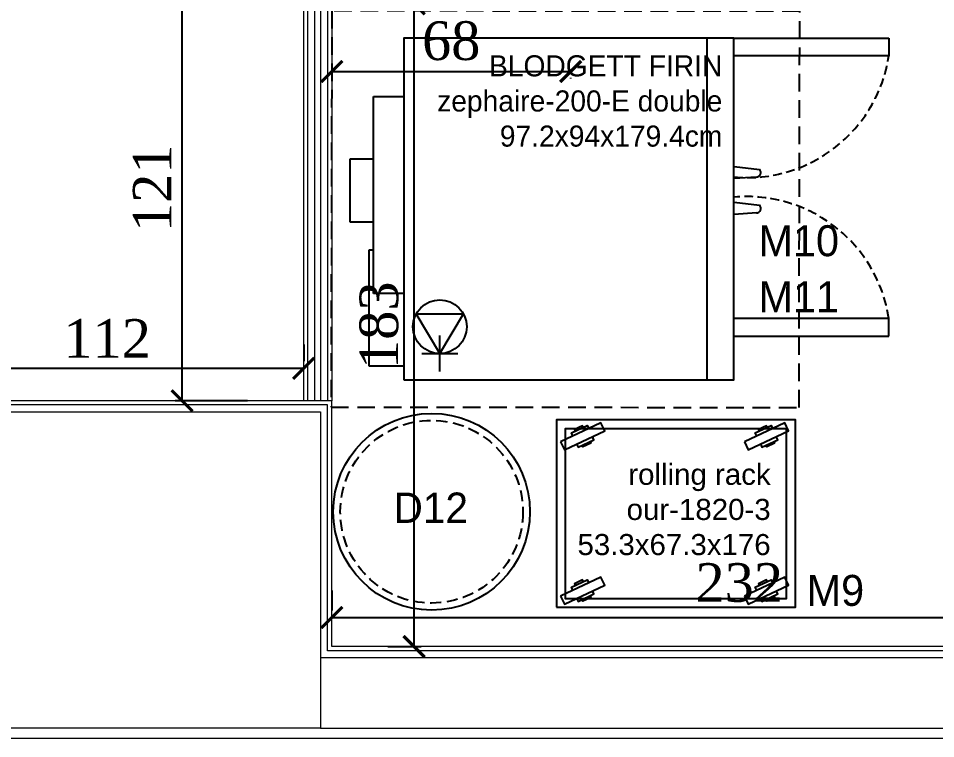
# Model space of a CAD drawing. Header units: millimetres. Extents: x 106699 to 122058, y 158555 to 162844.
# Drawn here: x 113188.7 to 113449.8, y 161696.4 to 161901.5 of the extents above; entities that cross this region are included whole.
import ezdxf
from ezdxf.enums import TextEntityAlignment as Align

# ---------------------------------------------------------------- set-up
doc = ezdxf.new("R2010")
doc.units = ezdxf.units.MM
doc.linetypes.add('$0$4+1 daire_(K) TİP A - C BLOK$0$4+1 (K) 1$0$3+1 daire1$0$131121 243C_L00F00(plan)$0$HIDDEN2', pattern=[4.7625, 3.175, -1.5875])
doc.linetypes.add('300_Z4_FCD_F03$0$GESTRICHELT', pattern=[0.75, 0.5, -0.25])
doc.layers.add('300_Z4_STR_F03$0$AUDIT_D_220920114151-103', color=251, linetype='Continuous', lineweight=5)
doc.layers.add('S2000-002 Çizgi', color=7, linetype='Continuous')
doc.styles.add('ROMANSTW', font='georgia.ttf')
doc.styles.add('SKTÜRK', font='GOTHIC.TTF', dxfattribs={"height": 11})
doc.styles.get("Standard").update_dxf_attribs({"font": 'arial.ttf'})
doc.styles.add('TAKSİM', font='GOTHIC.TTF', dxfattribs={"height": 20})
doc.dimstyles.new('M1', dxfattribs={"dimtxt": 11, "dimasz": 6, "dimexe": 2, "dimexo": 16, "dimgap": 3, "dimtad": 1, "dimdec": 0, "dimzin": 12, "dimdsep": 46, "dimtxsty": 'ROMANSTW', "dimblk": 'ARCHTICK', "dimcen": 0.09, "dimclrd": 251, "dimclre": 251, "dimclrt": 1, "dimadec": 0, "dimazin": 0, "dimtfac": 1, "dimtdec": 0, "dimtix": 1, "dimtmove": 0, "dimatfit": 3, "dimldrblk": 'ARCHTICK', "dimfxl": 1, "dimtolj": 1, "dimtzin": 0, "dimarcsym": 0})

# ---------------------------------------------------------------- blocks, each defined once
blk = doc.blocks.new('_ArchTick')
at = {"color": 0, "linetype": 'ByBlock', "const_width": 0.15}
blk.add_lwpolyline([(-0.5, -0.5), (0.5, 0.5)], dxfattribs=at)
blk = doc.blocks.new('*D453')
at = {"layer": 'Defpoints', "color": 0, "transparency": 16777216}
for p in [(1750.55, 608.98), (1638.65, 599.74), (1750.55, 599.74)]:
    blk.add_point(p, dxfattribs=at)
at = {"layer": 'S2000-002 Çizgi', "color": 251, "lineweight": -2, "transparency": 16777216}
for p, q in [((1638.65, 615.74), (1638.65, 610.98)), ((1750.55, 615.74), (1750.55, 610.98)), ((1638.65, 608.98), (1750.55, 608.98))]:
    blk.add_line(p, q, dxfattribs=at)
at = {"layer": 'S2000-002 Çizgi', "color": 251, "lineweight": -2, "transparency": 16777216, "xscale": 6, "yscale": 6, "zscale": 6, "rotation": 180}
blk.add_blockref('_ArchTick', (1638.65, 608.98), dxfattribs=at)
at = {"layer": 'S2000-002 Çizgi', "color": 251, "lineweight": -2, "transparency": 16777216, "xscale": 6, "yscale": 6, "zscale": 6}
blk.add_blockref('_ArchTick', (1750.55, 608.98), dxfattribs=at)
at = {"layer": 'S2000-002 Çizgi', "color": 1, "true_color": 0xff0000, "transparency": 16777216, "insert": (1694.6, 617.48), "char_height": 11, "attachment_point": 5, "style": 'ROMANSTW'}
blk.add_mtext('\\A1;112', dxfattribs=at)
blk = doc.blocks.new('*D454')
at = {"layer": 'Defpoints', "color": 0, "transparency": 16777216}
for p in [(1758.55, 712.74), (1781.98, 712.74), (1758.55, 529.74)]:
    blk.add_point(p, dxfattribs=at)
at = {"layer": 'S2000-002 Çizgi', "color": 251, "lineweight": -2, "transparency": 16777216}
for p, q in [((1774.55, 712.74), (1783.98, 712.74)), ((1781.98, 529.74), (1781.98, 712.74)), ((1774.55, 529.74), (1783.98, 529.74))]:
    blk.add_line(p, q, dxfattribs=at)
at = {"layer": 'S2000-002 Çizgi', "color": 251, "lineweight": -2, "transparency": 16777216, "xscale": 6, "yscale": 6, "zscale": 6}
for p, rotation in [((1781.98, 712.74), 90), ((1781.98, 529.74), 270)]:
    blk.add_blockref('_ArchTick', p, dxfattribs=dict(at, rotation=rotation))
at = {"layer": 'S2000-002 Çizgi', "color": 1, "true_color": 0xff0000, "transparency": 16777216, "insert": (1772.02, 621.24), "char_height": 11, "attachment_point": 5, "rotation": 90, "style": 'ROMANSTW'}
blk.add_mtext('\\A1;183', dxfattribs=at)
blk = doc.blocks.new('*D441')
at = {"layer": 'Defpoints', "color": 0, "transparency": 16777216}
for p in [(1990.53, 538.03), (1990.53, 538.03), (1758.55, 529.74)]:
    blk.add_point(p, dxfattribs=at)
at = {"layer": 'S2000-002 Çizgi', "color": 251, "lineweight": -2, "transparency": 16777216}
for p, q in [((1990.53, 554.03), (1990.53, 540.03)), ((1758.55, 545.74), (1758.55, 540.03)), ((1758.55, 538.03), (1990.53, 538.03))]:
    blk.add_line(p, q, dxfattribs=at)
at = {"layer": 'S2000-002 Çizgi', "color": 251, "lineweight": -2, "transparency": 16777216, "xscale": 6, "yscale": 6, "zscale": 6, "rotation": 180}
blk.add_blockref('_ArchTick', (1758.55, 538.03), dxfattribs=at)
at = {"layer": 'S2000-002 Çizgi', "color": 251, "lineweight": -2, "transparency": 16777216, "xscale": 6, "yscale": 6, "zscale": 6}
blk.add_blockref('_ArchTick', (1990.53, 538.03), dxfattribs=at)
at = {"layer": 'S2000-002 Çizgi', "color": 1, "true_color": 0xff0000, "transparency": 16777216, "insert": (1874.54, 547.92), "char_height": 11, "attachment_point": 5, "style": 'ROMANSTW'}
blk.add_mtext('\\A1;232', dxfattribs=at)
blk = doc.blocks.new('*D460')
at = {"layer": 'Defpoints', "color": 0, "transparency": 16777216}
for p in [(1715.92, 720.74), (1750.55, 720.74), (1750.55, 599.74)]:
    blk.add_point(p, dxfattribs=at)
at = {"layer": 'S2000-002 Çizgi', "color": 251, "lineweight": -2, "transparency": 16777216}
for p, q in [((1734.55, 720.74), (1713.92, 720.74)), ((1715.92, 599.74), (1715.92, 720.74)), ((1734.55, 599.74), (1713.92, 599.74))]:
    blk.add_line(p, q, dxfattribs=at)
at = {"layer": 'S2000-002 Çizgi', "color": 251, "lineweight": -2, "transparency": 16777216, "xscale": 6, "yscale": 6, "zscale": 6}
for p, rotation in [((1715.92, 720.74), 90), ((1715.92, 599.74), 270)]:
    blk.add_blockref('_ArchTick', p, dxfattribs=dict(at, rotation=rotation))
at = {"layer": 'S2000-002 Çizgi', "color": 1, "true_color": 0xff0000, "transparency": 16777216, "insert": (1707.42, 660.24), "char_height": 11, "attachment_point": 5, "rotation": 90, "style": 'ROMANSTW'}
blk.add_mtext('\\A1;121', dxfattribs=at)
blk = doc.blocks.new('*D445')
at = {"layer": 'Defpoints', "color": 0, "transparency": 16777216}
for p in [(1758.55, 707.71), (1826.55, 707.71), (1826.55, 693.48)]:
    blk.add_point(p, dxfattribs=at)
at = {"layer": 'S2000-002 Çizgi', "color": 251, "lineweight": -2, "transparency": 16777216}
for p, q in [((1758.55, 693.48), (1826.55, 693.48)), ((1758.55, 691.71), (1758.55, 691.48)), ((1826.55, 691.71), (1826.55, 691.48))]:
    blk.add_line(p, q, dxfattribs=at)
at = {"layer": 'S2000-002 Çizgi', "color": 251, "lineweight": -2, "transparency": 16777216, "xscale": 6, "yscale": 6, "zscale": 6, "rotation": 180}
blk.add_blockref('_ArchTick', (1758.55, 693.48), dxfattribs=at)
at = {"layer": 'S2000-002 Çizgi', "color": 251, "lineweight": -2, "transparency": 16777216, "xscale": 6, "yscale": 6, "zscale": 6}
blk.add_blockref('_ArchTick', (1826.55, 693.48), dxfattribs=at)
at = {"layer": 'S2000-002 Çizgi', "color": 1, "true_color": 0xff0000, "transparency": 16777216, "insert": (1792.55, 702.17), "char_height": 11, "attachment_point": 5, "style": 'ROMANSTW'}
blk.add_mtext('\\A1;68', dxfattribs=at)
blk = doc.blocks.new('A$Cde2bec6b')
at = {"color": 4}
for p, q in [((183.45, 153.41), (183.45, 146.72)), ((201.3, 153.41), (183.45, 153.41)), ((201.3, 146.72), (201.3, 153.41)), ((142.34, 138.11), (142.34, 147.99)), ((142.34, 147.99), (175.48, 147.99)), ((163.05, 146.72), (219.14, 146.72)), ((163.05, 138.11), (163.05, 146.72)), ((175.48, 147.99), (175.48, 146.72)), ((219.14, 146.72), (219.14, 138.11)), ((138.51, 51.75), (235.71, 51.75)), ((186, 37.73), (185.55, 44.07)), ((189, 44.09), (188.17, 36.82)), ((196.2, 37.73), (195.74, 44.07)), ((199.2, 44.09), (198.37, 36.82))]:
    blk.add_line(p, q, dxfattribs=at)
blk.add_lwpolyline([(138.51, 138.11), (138.51, 44.1), (235.71, 44.1), (235.71, 138.11)], close=True, dxfattribs=at)
for centre in [(187.27, 37.73), (197.47, 37.73)]:
    blk.add_arc(centre, 1.27, 180, 315, dxfattribs=at)
at = {"layer": 'S2000-002 Çizgi', "color": 8, "true_color": 0x7a7a7a}
for p, q in [((145.94, 127.83), (157.26, 134.54)), ((157.26, 134.54), (157.26, 121.12)), ((145.94, 132.93), (145.94, 122.73)), ((140.84, 127.83), (151.04, 127.83)), ((145.94, 127.83), (157.26, 121.12))]:
    blk.add_line(p, q, dxfattribs=at)
at = {"layer": 'S2000-002 Çizgi', "color": 8, "linetype": '300_Z4_FCD_F03$0$GESTRICHELT', "ltscale": 10, "true_color": 0x7a7a7a}
blk.add_lwpolyline([(130.59, 25.58), (243.39, 25.37), (243.51, 158.58), (130.72, 158.79)], close=True, dxfattribs=at)
at = {"layer": 'S2000-002 Çizgi', "color": 8, "true_color": 0x7a7a7a}
for points in [[(150.94, 44.1), (150.94, 0)], [(150.94, 0), (155.91, 0), (155.91, 44.1)], [(235.71, 0), (230.74, 0), (230.74, 44.1)], [(235.71, 44.1), (235.71, 0)]]:
    blk.add_lwpolyline(points, dxfattribs=at)
blk.add_circle((153.59, 127.83), 7.65, dxfattribs=at)
at = {"layer": 'S2000-002 Çizgi', "color": 8, "linetype": '300_Z4_FCD_F03$0$GESTRICHELT', "ltscale": 5, "true_color": 0x7a7a7a}
for centre, start, end in [((149.73, 40.43), 278.7003, 5.1533), ((236.93, 40.43), 174.8467, 261.2997)]:
    blk.add_arc(centre, 40.9, start, end, dxfattribs=at)
at = {"color": 4, "insert": (230.86, 47.41), "char_height": 6, "width": 88.0667, "attachment_point": 3, "rotation": 270}
blk.add_mtext('{\\fManrope Light|b0|i0|c0|p2;BLODGETT\\fManrope Light|b0|i0|c162|p2; FIRIN\\fManrope Light|b0|i0|c0|p2;\\Pzephaire-200-E double\\P97.2x94x179.4cm}', dxfattribs=at)
at = {"char_height": 8.82, "width": 48.0583, "attachment_point": 5, "rotation": 270, "style": 'SKTÜRK'}
for s, insert in [('M11', (162.11, 25.66)), ('M10', (178, 25.66))]:
    blk.add_mtext(s, dxfattribs=dict(at, insert=insert))
blk = doc.blocks.new('A$C60e8288a')
at = {"color": 4}
for points in [[(9.71, 237.28), (9.71, 169.28), (63.01, 169.28), (63.01, 237.28)], [(60.51, 171.78), (60.51, 234.78), (12.21, 234.78), (12.21, 171.78)]]:
    blk.add_lwpolyline(points, close=True, dxfattribs=at)
for points in [[(12.86, 236.11), (10.6, 235.04), (16.02, 223.56), (18.28, 224.62), (12.86, 236.11)], [(56.78, 236.11), (54.52, 235.04), (59.94, 223.56), (62.2, 224.62), (56.78, 236.11)], [(14.5, 232.63), (15.41, 233.05), (17.54, 228.53), (16.63, 228.1)], [(58.43, 232.63), (59.33, 233.05), (61.46, 228.53), (60.56, 228.1)], [(12.24, 231.56), (11.34, 231.13), (13.47, 226.61), (14.37, 227.04)], [(12.94, 227.74), (12.48, 227.53), (11.42, 229.79), (11.87, 230)], [(17.01, 229.66), (17.46, 229.87), (16.39, 232.14), (15.94, 231.92)], [(56.17, 231.56), (55.26, 231.13), (57.39, 226.61), (58.3, 227.04)], [(56.86, 227.74), (56.41, 227.53), (55.34, 229.79), (55.79, 230)], [(60.93, 229.66), (61.38, 229.87), (60.32, 232.14), (59.86, 231.92)], [(12.86, 183.77), (10.6, 182.7), (16.02, 171.22), (18.28, 172.28), (12.86, 183.77)], [(56.78, 183.77), (54.52, 182.7), (59.94, 171.22), (62.2, 172.28), (56.78, 183.77)], [(14.5, 180.29), (15.41, 180.71), (17.54, 176.19), (16.63, 175.77)], [(58.43, 180.29), (59.33, 180.71), (61.46, 176.19), (60.56, 175.77)], [(12.24, 179.22), (11.34, 178.79), (13.47, 174.27), (14.37, 174.7)], [(17.01, 177.32), (17.46, 177.54), (16.39, 179.8), (15.94, 179.58)], [(56.17, 179.22), (55.26, 178.79), (57.39, 174.27), (58.3, 174.7)], [(60.93, 177.32), (61.38, 177.54), (60.32, 179.8), (59.86, 179.58)]]:
    blk.add_lwpolyline(points, dxfattribs=at)
for points in [[(12.94, 175.4), (12.48, 175.19), (11.42, 177.45), (11.87, 177.66)], [(56.86, 175.4), (56.41, 175.19), (55.34, 177.45), (55.79, 177.66)]]:
    blk.add_lwpolyline(points)
at = {"color": 4, "insert": (50.54, 176.32, -0.07), "char_height": 6, "width": 229.8961, "attachment_point": 3, "rotation": 270}
blk.add_mtext('rolling rack\\Pour-1820-3\\P53.3x67.3x176', dxfattribs=at)
at = {"insert": (14.42, 157.89), "char_height": 8.82, "width": 48.0583, "attachment_point": 5, "rotation": 270, "style": 'SKTÜRK'}
blk.add_mtext('M9', dxfattribs=at)
blk = doc.blocks.new('A$Cda6c0cda')
at = {"color": 4}
blk.add_circle((900.12, 38.83), 28, dxfattribs=at)
at = {"color": 4, "linetype": '$0$4+1 daire_(K) TİP A - C BLOK$0$4+1 (K) 1$0$3+1 daire1$0$131121 243C_L00F00(plan)$0$HIDDEN2'}
blk.add_circle((900.12, 38.83), 26, dxfattribs=at)
at = {"rotation": 90}
for name, p in [('A$Cde2bec6b', (1030.29, -62.07)), ('A$C60e8288a', (1172.95, 1.96))]:
    blk.add_blockref(name, p, dxfattribs=at)
at = {"style": 'TAKSİM'}
blk.add_text('D12', height=8.64, dxfattribs=at).set_placement((899.88, 35.66, 0), align=Align.CENTER)
blk = doc.blocks.new('A$Ce99efe13')
at = {"layer": '300_Z4_STR_F03$0$AUDIT_D_220920114151-103', "color": 251, "lineweight": 9, "true_color": 0x5c5c5c}
for points in [[(1248.7, 296.66), (1248.7, 417.66), (1316.7, 417.66), (1316.7, 475.26)], [(1249.9, 296.66), (1249.9, 416.46), (1317.9, 416.46), (1317.9, 475.26)], [(1251.9, 296.66), (1251.9, 414.46), (1319.9, 414.46), (1319.9, 475.26)], [(1321.5, 475.26), (1321.5, 412.86), (1253.5, 412.86), (1253.5, 296.66)], [(1323.5, 475.26), (1323.5, 410.86), (1255.5, 410.86), (1255.5, 296.66)], [(1324.7, 475.26), (1324.7, 409.66), (1256.7, 409.66), (1256.7, 296.66)], [(1489.88, 225.46), (1255.5, 225.46), (1255.5, 295.46), (1138, 295.46), (1138, 225.46), (1031.8, 225.46)], [(1488.68, 226.66), (1256.7, 226.66), (1256.7, 296.66), (1136.8, 296.66), (1136.8, 226.66), (1033, 226.66)], [(2021, 291.46), (2043, 291.46), (2043, 200.46), (388.88, 200.46)], [(1253.5, 203.46), (1955, 203.46), (1955, 223.46), (1253.5, 223.46), (1253.5, 203.46)]]:
    blk.add_lwpolyline(points, dxfattribs=at)
blk.add_lwpolyline([(1140, 203.46), (1140, 293.46), (1253.5, 293.46), (1253.5, 203.46)], close=True, dxfattribs=at)
at = {"layer": 'S2000-002 Çizgi'}
blk.add_blockref('A$Cda6c0cda', (385, 226.22), dxfattribs=at)
for base, p1, p2, picture, middle in [((1214.07, 417.66), (1248.7, 296.66), (1248.7, 417.66), '*D460', (1205.57, 357.16)), ((1280.12, 409.66), (1256.7, 226.66), (1256.7, 409.66), '*D454', (1270.16, 318.16))]:
    dim = blk.add_linear_dim(base=base, p1=p1, p2=p2, angle=90, dimstyle='M1', dxfattribs=at)
    dim.commit()
    dim.dimension.update_dxf_attribs({"geometry": picture, "text_midpoint": middle, "insert": (-501.85, -303.08)})
for base, p1, p2, picture, middle in [((1324.7, 390.4), (1256.7, 404.63), (1324.7, 404.63), '*D445', (1290.7, 399.1)), ((1248.7, 305.9), (1136.8, 296.66), (1248.7, 296.66), '*D453', (1192.75, 314.4)), ((1488.68, 234.95), (1256.7, 226.66), (1488.68, 234.95), '*D441', (1372.69, 244.84))]:
    dim = blk.add_linear_dim(base=base, p1=p1, p2=p2, dimstyle='M1', dxfattribs=at)
    dim.commit()
    dim.dimension.update_dxf_attribs({"geometry": picture, "text_midpoint": middle, "insert": (-501.85, -303.08)})

msp = doc.modelspace()

# ---------------------------------------------------------------- block references
at = {"layer": 'S2000-002 Çizgi'}
msp.add_blockref('A$Ce99efe13', (112021.19, 161495.93), dxfattribs=at)

doc.saveas('drawing.dxf')
